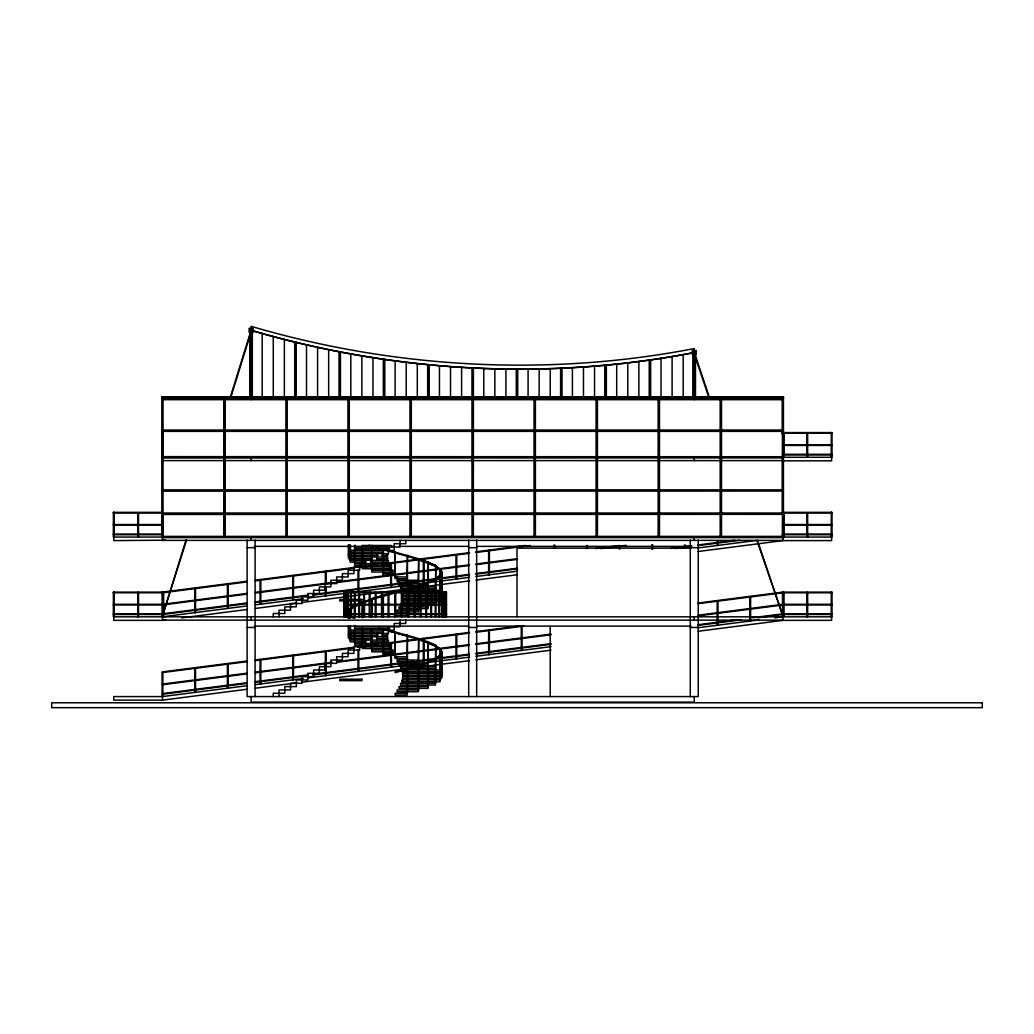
<?xml version="1.0" encoding="UTF-8"?>
<svg xmlns="http://www.w3.org/2000/svg" width="1034" height="1034" viewBox="0 0 1034 1034"><rect width="100%" height="100%" fill="white"/><g stroke="black" fill="none" stroke-linecap="round" stroke-linejoin="round"><path stroke-width="1.5" d="M349.815 609.44L362.598 602.796L372.188 599.474L372.02 598.725L354.468 605.368L349.789 608.69L348.238 612.761L349.789 616.083L349.815 615.333M442.035 572.875L442.061 572.138L441.298 572.875L442.061 572.875L440.445 569.553L435.107 565.482L439.683 569.553L441.272 572.875L439.708 576.209L435.107 579.531L439.683 575.46L441.272 572.138L439.708 568.803L442.061 572.138L440.484 576.209L435.107 579.531M435.831 565.482L435.03 566.231L435.185 565.482L427.792 562.16L418.24 558.838L418.163 559.588L428.192 562.91L428.36 562.16L418.24 558.838L418.085 559.588L435.676 566.231L440.394 569.553L435.107 565.482M441.272 572.875L441.298 572.138M442.035 652.648L442.061 651.898L441.298 652.648L442.061 652.648L440.445 649.326L435.107 645.255L439.683 649.326L441.272 652.648L439.708 655.97L435.107 659.291L439.683 655.22L441.272 651.898L439.708 648.577L442.061 651.898L440.484 655.97L435.107 659.291M418.55 639.348L428.192 642.67L428.36 641.933L418.24 638.598L418.085 639.348L435.676 646.004L440.394 649.326L435.107 645.255M441.272 652.648L441.298 651.898M349.789 616.083L349.867 615.333M439.683 569.553L439.76 568.803M440.394 569.553L440.484 568.803M435.676 646.004L435.805 645.255L427.792 641.933L427.662 642.67L435.055 646.004L435.831 645.255M439.683 649.326L439.76 648.577M440.394 649.326L440.484 648.577M435.055 566.231L427.662 562.91L427.792 562.16L435.805 565.482L435.676 566.231M428.283 562.91L428.412 562.16M428.283 642.67L428.412 641.933M435.055 646.004L435.185 645.255L427.792 641.933L427.714 642.67M368.802 545.345L371.555 546.288L372.188 545.538L372.02 546.288L369.267 545.345M418.55 559.588L418.718 558.838M427.714 562.91L427.882 562.16M371.633 546.288L371.813 545.538M382.851 549.61L383.33 548.873M382.851 629.383L383.33 628.633M407.125 555.516L406.931 556.266L418.46 559.588L418.641 558.838L407.422 555.516L406.931 556.266L407.228 555.516L383.239 548.873L383.045 549.61L407.125 556.266L407.331 555.516M407.125 635.277L418.641 638.598L418.46 639.348L406.931 636.026L407.422 635.277L406.931 636.026L388.965 631.037M407.021 636.026L407.228 635.277L383.239 628.633L383.045 629.383L407.125 636.026L407.331 635.277M186.055 539.903L162.235 616.742L186.559 540.058M230.375 396.991L250.861 330.919M230.879 397.146L250.887 332.612M348.212 612.012L349.789 608.69L355.153 605.368L349.867 609.44L349.789 608.69M349.505 610.913L350.513 608.69M350.035 614.984L348.975 612.761L350.061 610.551M440.484 576.209L439.683 575.46L440.484 576.209L442.035 572.138M440.484 655.97L439.683 655.22L440.484 655.97L442.035 651.898M372.188 599.474L371.555 598.725L428.36 582.853L428.192 582.103L418.085 585.425L418.24 586.175L427.882 582.853L427.662 582.103L435.676 578.782L440.394 575.46M407.125 669.269L418.641 665.935L418.46 665.198L407.228 668.52L407.422 669.269L406.931 668.52L428.36 662.613L428.192 661.863L418.085 665.198L418.24 665.935L427.882 662.613L427.662 661.863L435.676 658.542L440.394 655.22M356.316 604.812L361.241 602.602M407.125 589.496L418.641 586.175L418.46 585.425L407.228 588.747L407.422 589.496L406.931 588.747L407.331 589.496L371.813 599.474L354.597 606.118L354.468 605.368L355.205 606.118M435.055 578.782L427.662 582.103L427.882 582.853L435.805 579.531L435.03 578.782L435.185 579.531L427.792 582.853M435.055 658.542L427.662 661.863L427.882 662.613L435.805 659.291L435.03 658.542L435.185 659.291L427.792 662.613M383.149 595.403L383.33 596.14L383.149 595.403L371.93 598.725L372.111 599.474M383.045 595.403L407.125 588.747M407.125 668.52L394.988 671.841L395.182 672.591L407.331 669.269L407.021 668.52M694.253 352.555C547.555 380.964 394.355 372.447 251.12 330.324L251.12 326.33C394.355 368.466 547.555 376.971 694.253 348.561L694.253 352.555C547.555 380.951 394.355 372.434 251.12 330.324M113.74 537.06L113.74 540.601L165.686 540.187M247.191 581.224L162.441 592.12L162.532 592.779L247.268 581.884M255.178 580.19L373.507 564.978M381.507 563.957L469.449 552.647M475.847 551.82L525.414 545.448M255.269 580.849L354.404 568.105M359.199 567.485L378.392 565.029M386.38 563.995L469.526 553.306M475.924 552.479L530.287 545.487M247.191 593.413L162.441 604.308L162.532 604.968L247.268 594.072M255.178 592.379L331.94 582.517M336.735 581.896L469.449 564.835M475.847 564.008L517.414 558.67M595.765 548.589L619.754 545.513M255.269 593.038L469.526 565.495M475.924 564.667L517.504 559.329M600.651 548.627L626.229 545.345M247.191 602.938L162.441 613.834L162.532 614.493L247.268 603.597M255.178 601.904L307.951 595.119M312.746 594.511L413.484 581.56M418.279 580.94L469.449 574.361M475.847 573.534L517.414 568.196M670.911 548.459L691.707 545.784M698.092 544.957L734.877 540.239M255.269 602.563L308.029 595.778M312.837 595.17L399.176 584.068M402.368 583.654L469.526 575.02M475.924 574.193L517.504 568.855M675.797 548.498L691.785 546.443M698.183 545.616L739.762 540.278M247.229 605.924L162.48 616.82L162.48 620.361L113.74 620.361L113.74 616.82M255.23 604.89L303.195 598.725M307.99 598.117L343.172 593.594M346.364 593.18L411.92 584.753M419.92 583.719L469.488 577.347M475.886 576.52L517.452 571.182M698.144 547.955L757.302 540.343M162.48 620.361L165.686 619.948M181.674 617.893L247.229 609.465M255.23 608.444L296.797 603.093M301.592 602.486L343.172 597.135M346.364 596.721L469.488 580.888M475.886 580.074L517.452 574.723M698.144 551.497L782.88 540.601L831.633 540.601L831.633 537.06M247.191 660.984L162.441 671.88L162.532 672.539L247.268 661.644M255.178 659.963L354.326 647.219M357.518 646.806L373.507 644.751M381.507 643.717L469.449 632.407M475.847 631.593L519.016 626.035M698.092 603.016L782.841 592.12L782.932 592.779L698.183 603.675M255.269 660.623L354.404 647.879M359.199 647.258L378.392 644.789M386.38 643.755L469.526 633.067M475.924 632.252L523.889 626.087M247.191 673.173L162.441 684.069L162.532 684.728L247.268 673.832M255.178 672.152L331.94 662.277M336.735 661.657L387.892 655.078M394.29 654.264L469.449 644.596M475.847 643.781L550.993 634.113M698.092 615.204L782.841 604.308L782.932 604.968L698.183 615.863M255.269 672.811L332.017 662.936M336.813 662.316L469.526 645.255M475.924 644.441L551.083 634.773M247.191 682.699L162.441 693.594L162.532 694.253L247.268 683.358M255.178 681.677L307.951 674.892M312.746 674.271L413.484 661.321M418.279 660.7L469.449 654.121M475.847 653.307L550.993 643.639M698.092 624.73L736.479 619.793M752.468 617.737L782.841 613.834L782.932 614.493L757.34 617.776M255.269 682.337L308.029 675.551M312.837 674.931L469.526 654.781M475.924 653.966L551.083 644.298M698.183 625.389L741.352 619.831M247.229 685.684L162.48 696.58L162.48 700.134L113.74 700.134L113.74 696.58L162.868 696.58L162.868 672.216L162.092 672.216L162.092 696.58M255.23 684.663L303.195 678.498M307.99 677.877L469.488 657.12M475.886 656.293L551.032 646.625M698.144 627.716L758.904 619.909M774.893 617.854L782.88 616.82L782.88 620.361L698.144 631.257M162.48 700.134L247.229 689.239M255.23 688.205L296.797 682.867M301.592 682.246L469.488 660.661M475.886 659.834L551.032 650.179M783.552 397.47L161.821 397.47L161.821 537.06M783.436 398.012L162.48 398.129L162.48 396.798L782.88 396.798L782.88 540.601M162.48 399.68L782.88 399.68M782.88 430.041L162.48 430.041L162.48 431.359L782.88 431.359M783.436 430.144L782.337 430.144L782.337 431.256L783.436 431.256M831.246 432.91L832.021 432.91M831.969 433.246L782.557 433.246L782.557 432.587L831.969 432.587L832.021 457.286L162.092 457.286L162.092 432.91L162.868 432.91L162.868 457.286M831.969 444.775L782.557 444.775L782.557 445.434L831.969 445.434M831.969 454.301L782.557 454.301L782.557 454.96L831.969 454.96M783.436 456.731L162.48 456.627L162.48 457.959L783.436 457.842M162.48 460.608L782.88 460.608M782.88 460.828L831.633 460.828L831.633 457.286M782.88 489.858L162.48 489.858L162.48 491.189L783.436 491.072M783.436 489.974L782.337 489.974L782.337 491.072M162.48 512.347L113.404 512.347L113.352 537.06L832.021 537.06L831.969 512.347L782.557 512.347L782.557 513.019M113.352 512.683L114.128 512.683L114.128 537.06M831.246 512.683L832.021 512.683M113.404 513.019L831.969 513.019M782.337 513.239L783.436 513.239M783.436 514.337L162.48 514.454L162.48 513.122M113.404 524.535L162.48 524.535M831.969 524.535L782.557 524.535L782.557 525.194L831.969 525.194M113.404 525.194L162.48 525.194M113.404 534.061L162.48 534.061M831.969 534.061L782.557 534.061L782.557 534.733L831.969 534.733M113.404 534.733L162.48 534.733M782.88 536.388L162.48 536.388L162.48 540.601M161.937 536.504L163.036 536.504M782.337 536.504L783.436 536.504M162.48 540.381L782.88 540.381M749.844 541.247L750.619 541.247M362.236 545.474L391.253 545.474M254.338 546.366L394.536 546.366M399.37 546.366L468.661 546.366M476.713 546.366L691.035 546.366M247.126 547.684L255.101 547.684M468.699 547.684L476.674 547.684M690.273 547.684L698.247 547.684M691.035 548.136L517 548.136L517 616.82M389.65 548.796L354.843 548.796L354.843 547.025L400.016 547.025L400.016 540.381M383.368 549.235L382.813 573.611L395.13 573.611L395.13 575.382L383.097 575.382L383.097 573.611M383.627 552.117L350.19 552.117L350.19 550.346L394.251 550.346L394.251 543.703L405.767 543.703L405.767 540.381M378.276 555.439L348.6 555.439L348.6 553.668L388.487 553.668L388.487 547.025M381.404 555.439L387.647 555.439L387.647 553.668M372.033 558.774L348.6 558.774L348.6 556.99M376.725 558.774L387.647 558.774L387.647 556.99L348.329 556.99L348.329 544.815M366.036 562.095L350.19 562.095L350.19 560.325M370.482 562.095L388.422 562.095L388.422 560.325L349.919 560.325L349.919 545.086M360.75 565.417L354.843 565.417L354.843 563.646M363.852 565.417L389.65 565.417L389.65 563.646L354.559 563.646L354.559 545.357M418.085 585.425L418.718 586.175M401.851 592.004L440.083 592.004L440.083 590.233L401.851 590.233L401.812 592.779M113.352 592.443L114.128 592.443L114.128 616.82M343.792 592.443L344.994 592.443M345.524 592.443L346.3 592.443M347.67 592.443L348.445 592.443M351.392 592.443L350.616 592.443L350.474 618.203M354.313 592.443L355.089 592.443M430.777 592.443L431.553 592.443M435.185 592.443L435.96 592.443L435.96 616.82M441.828 592.443L442.604 592.443L442.604 616.82M443.974 592.443L444.749 592.443M445.279 592.443L446.481 592.443L446.481 616.82M831.246 592.443L832.021 592.443M113.404 592.779L162.816 592.779M343.844 592.779L446.429 592.779L446.429 592.12L343.844 592.12L343.792 616.82M831.969 592.779L782.557 592.779L782.557 592.12L831.969 592.12L832.021 616.82L113.352 616.82L113.404 592.12L162.816 592.12L162.868 616.82M441.945 596.876L402.627 596.876L402.627 598.647L441.66 598.647L441.66 596.876M372.02 598.725L371.813 599.474M361.861 602.047L362.081 602.796M113.404 604.295L162.816 604.295M343.844 604.295L446.429 604.295L446.429 604.968L343.844 604.968M831.969 604.295L782.557 604.295L782.557 604.968L831.969 604.968M113.404 604.968L162.816 604.968M355.114 605.743L354.559 617.931M350.474 609.065L349.919 618.203M348.212 612.761L349.001 612.761M113.404 613.834L162.816 613.834M343.844 613.834L395.156 613.834M831.969 613.834L782.557 613.834L782.557 614.493L831.969 614.493M113.404 614.493L162.816 614.493M343.844 614.493L395.156 614.493M162.48 620.141L782.88 620.141M782.88 620.361L831.633 620.361L831.633 616.82M254.338 626.126L468.661 626.126M476.713 626.126L691.035 626.126M247.126 627.457L255.101 627.457M468.699 627.457L476.674 627.457M690.273 627.457L698.247 627.457M389.65 628.569L354.843 628.569L354.843 626.785L400.016 626.785L400.016 620.141M383.368 629.008L382.813 653.385L395.13 653.385L395.13 655.155L383.097 655.155L383.097 653.385M383.627 631.89L350.19 631.89L350.19 630.12L394.251 630.12L394.251 623.463L405.767 623.463L405.767 620.141M378.276 635.212L348.6 635.212L348.6 633.441L388.487 633.441L388.487 626.785M381.404 635.212L387.647 635.212L387.647 633.441M372.033 638.534L348.6 638.534L348.6 636.763M376.725 638.534L387.647 638.534L387.647 636.763L348.329 636.763L348.329 626.1M366.036 641.856L350.19 641.856L350.19 640.085M370.482 641.856L388.422 641.856L388.422 640.085L349.919 640.085L349.919 625.816M360.75 645.177L354.843 645.177L354.843 643.407M363.852 645.177L389.65 645.177L389.65 643.407L354.559 643.407L354.559 625.544M379.129 547.619L372.111 545.538L371.93 546.288L376.13 547.542M374.618 546.379L378.832 547.619M378.638 548.369L383.149 549.61M378.638 628.129L383.149 629.383M350.591 615.333L354.08 617.828M351.03 616.174L353.357 617.828M350.513 616.083L352.84 617.75M695.533 356.11L709.363 397.263M757.521 540.536L783.139 616.729L757.017 540.704M695.546 357.803L708.859 397.431M394.988 592.068L395.285 592.818M382.942 595.403L383.239 596.14M418.55 665.198L418.718 665.935M362.391 602.047L362.546 602.796M428.283 582.103L428.412 582.853M428.283 661.863L428.412 662.613M439.683 575.46L439.76 576.209M435.753 578.782L435.831 579.531M439.683 655.22L439.76 655.97M435.753 658.542L435.831 659.291M354.442 605.368L354.52 606.118M831.633 432.587L831.633 433.246M831.633 444.775L831.633 445.434M831.633 454.301L831.633 454.96M831.633 512.347L831.633 513.019M831.633 524.535L831.633 525.194M831.633 534.061L831.633 534.733M831.633 592.12L831.633 592.779M831.633 604.295L831.633 604.968M831.633 613.834L831.633 614.493M831.297 432.587L831.246 457.286M831.297 512.347L831.246 537.06M831.297 592.12L831.246 616.82M807.644 457.286L807.644 432.91L806.869 432.91L806.869 457.286M807.644 537.06L807.644 512.683L806.869 512.683L806.869 537.06M807.644 616.82L807.644 592.443L806.869 592.443L806.869 616.82M784.043 457.286L784.043 432.91L782.492 432.91L782.337 457.842M784.043 537.06L784.043 512.683L782.492 512.683L782.337 537.602M784.043 616.82L784.043 592.443L782.492 592.443L782.492 616.82M783.216 432.587L783.268 457.286M783.216 512.347L783.268 537.06M783.216 592.12L783.268 616.82M782.88 592.12L782.88 592.779M782.88 604.295L782.88 604.968M782.88 613.834L782.88 614.493M782.337 398.012L782.337 396.914L783.436 396.914L783.436 537.602L161.937 537.602L162.092 512.683L162.868 512.683L162.868 537.06M782.221 397.47L782.221 434.37M782.221 456.834L782.221 512.993M721.512 397.47L721.512 537.06M720.181 397.47L720.181 537.06M717.971 540.885L717.971 545.448L717.195 545.448L717.195 540.885M698.247 540.097L698.247 696.58L247.126 696.58L247.126 540.097M695.481 397.663L695.481 352.555L693.038 352.555L693.038 397.663M694.977 352.555L694.977 397.663M694.253 397.47L694.253 399.68M694.253 457.286L694.253 460.608M694.253 537.06L694.253 540.381M694.253 616.82L694.253 620.141M694.253 696.58L694.253 702.125L251.12 702.125L251.12 696.58M693.543 352.555L693.543 397.663M690.273 540.097L690.273 696.58M685.309 545.073L685.309 548.123M684.534 545.073L684.534 548.123M683.177 354.584L683.177 397.909M672.1 356.497L672.1 398.09M661.023 358.268L661.023 398.193M659.472 397.47L659.472 537.06M658.141 397.47L658.141 537.06M652.661 544.711L652.661 549.274M651.885 544.711L651.885 549.274M650.657 398.155L650.657 359.793L649.223 360L649.223 398.284M649.947 359.897L649.947 398.219M638.87 361.409L638.87 398.155M627.78 362.779L627.78 398.025M620.012 545.862L620.012 548.912M619.237 545.862L619.237 548.912M616.703 364.02L616.703 397.793M606.351 396.862L606.351 365.054L604.903 365.183L604.903 396.953M605.627 365.118L605.627 396.901M597.432 397.47L597.432 537.06M596.101 397.47L596.101 537.06M594.55 366.101L594.55 398.09M587.364 545.487L587.364 548.537M586.588 545.487L586.588 548.537M583.473 366.941L583.473 397.586M572.397 367.639L572.397 398.064M562.031 396.823L562.031 368.182L560.596 368.246L560.596 396.875M554.702 545.112L554.702 548.162M553.927 545.112L553.927 548.162M550.23 368.66L550.23 397.663M550.23 626.397L550.23 696.58M539.153 368.97L539.153 397.87M535.392 397.47L535.392 537.06M534.061 397.47L534.061 537.06M528.077 369.138L528.077 397.987M522.054 626.035L522.054 650.412L521.278 650.412L521.278 626.035M517.724 398.025L517.724 369.19L516.276 369.177L516.276 398.012M505.923 369.099L505.923 397.961M494.847 368.867L494.847 397.806M483.77 368.518L483.77 397.573M476.674 540.097L476.674 696.58M473.352 537.06L473.404 368.065L471.969 367.988L472.021 537.06M468.699 540.097L468.699 696.58M461.603 367.406L461.603 397.896M450.527 366.643L450.527 396.862M445.99 592.12L446.055 616.82M445.77 592.12L445.706 616.82M445.331 592.12L445.279 616.82M444.672 592.12L444.749 616.82M444.051 592.12L443.974 616.82M442.513 592.12L442.539 592.779M442.513 604.295L442.539 604.968M442.539 613.834L442.513 614.493M441.828 616.82L441.945 572.5L441.389 596.876M441.66 676.65L441.66 678.42L402.627 678.42L402.627 676.65L441.945 676.65L441.945 652.273L441.389 676.65M440.083 596.876L440.083 598.647M440.083 600.198L440.083 601.969L401.851 601.969L401.851 600.198L440.355 600.198L440.355 569.178L439.799 600.198M440.083 676.65L440.083 678.42M440.083 679.971L440.083 681.742L401.851 681.742L401.851 679.971L440.355 679.971L440.355 648.951L439.799 679.971M439.657 616.82L439.657 592.443L438.881 592.443L438.881 616.82M439.45 365.765L439.45 397.87M439.54 592.12L439.566 592.779M439.566 604.295L439.54 604.968M439.54 613.834L439.566 614.493M438.998 592.12L438.972 592.779M438.998 604.295L438.972 604.968M438.972 613.834L438.998 614.493M435.818 592.12L435.844 592.779M435.844 604.295L435.844 604.968M435.818 613.834L435.818 614.493M435.314 592.12L435.314 592.779M435.43 600.198L435.43 601.969M435.43 603.52L435.43 605.304L400.623 605.304L400.623 603.52L435.715 603.52L435.715 565.856L435.185 616.82M435.288 613.834L435.314 614.493M435.43 679.971L435.43 681.742M435.43 683.293L435.43 685.064L400.623 685.064L400.623 683.293L435.715 683.293L435.715 645.63L435.159 683.293M431.553 616.82L431.424 592.12L431.385 592.779M431.385 604.295L431.385 604.968M431.385 613.834L431.385 614.493M430.919 592.12L430.777 616.82M429.097 398.297L429.097 364.808L427.649 364.666L427.649 398.206M428.373 364.743L428.373 398.245M428.037 586.911L428.037 588.682M428.037 603.52L428.037 605.304M428.037 606.855L428.037 608.625L399.008 608.625L399.008 606.855L428.309 606.855L428.309 562.535L427.766 606.855M428.037 666.671L428.037 668.442M428.037 683.293L428.037 685.064M428.037 686.615L428.037 688.385L399.008 688.385L399.008 686.615L428.309 686.615L428.309 642.295L427.766 686.615M426.551 616.82L426.551 592.443L425.775 592.443L425.775 616.82M426.383 592.12L426.344 592.779M426.383 604.295L426.344 604.968M426.344 613.834L426.383 614.493M425.969 592.12L425.943 592.779M425.969 604.295L425.943 604.968M425.969 613.834L425.943 614.493M421.006 616.82L421.006 592.443L420.231 592.443L420.231 616.82M420.799 592.12L420.76 592.779M420.799 604.295L420.76 604.968M420.799 613.834L420.76 614.493M420.463 592.12L420.437 592.779M420.437 604.295L420.463 604.968M420.437 613.834L420.463 614.493M418.68 583.59L418.68 559.213L418.124 583.59M418.68 663.35L418.68 638.973L418.124 663.35M418.395 606.855L418.395 608.625M418.395 610.176L418.395 611.947L397.146 611.947L397.146 610.176L418.68 610.176L418.68 585.8L418.124 610.176M418.395 686.615L418.395 688.385M418.395 689.936L418.395 691.707L397.146 691.707L397.146 689.936L418.68 689.936L418.68 665.56L418.124 689.936M417.297 363.58L417.297 397.508M415.022 616.82L415.022 592.443L414.246 592.443L414.246 616.82M414.75 592.12L414.789 592.779M414.75 604.295L414.789 604.968M414.789 613.834L414.75 614.493M414.531 592.12L414.492 592.779M414.492 604.295L414.531 604.968M414.492 613.834L414.531 614.493M411.312 397.47L411.312 537.06M409.981 397.47L409.981 537.06M408.714 616.82L408.714 592.443L407.939 592.443L407.939 616.82M408.43 592.12L408.391 592.779M408.43 604.295L408.391 604.968M408.43 613.834L408.391 614.493M408.223 592.12L408.262 592.779M408.223 604.295L408.262 604.968M407.461 580.255L407.461 555.891L406.905 580.255M407.461 660.028L407.461 635.652L406.905 660.028M407.176 610.176L407.176 611.947M407.176 613.498L407.176 615.269L395.13 615.269L395.13 613.498L407.461 613.498L407.461 589.121L406.905 613.498M407.176 689.936L407.176 691.707M407.176 693.258L407.176 695.029L395.13 695.029L395.13 693.258L407.461 693.258L407.461 668.895L406.905 693.258M406.22 362.301L406.22 397.715M402.885 593.555L402.885 595.326M402.885 673.315L402.885 675.099M402.627 590.233L402.627 592.004M402.627 600.198L402.627 601.969M402.627 669.993L402.627 671.764M402.627 679.971L402.627 681.742M402.174 616.82L402.174 592.443L401.399 592.443L401.399 616.82M401.851 586.911L401.851 588.682M401.851 603.52L401.851 605.304M401.851 666.671L401.851 668.442M400.623 583.59L400.623 585.36M400.623 663.35L400.623 665.12M399.008 580.255L399.008 582.039M399.008 660.028L399.008 661.799M397.146 576.933L397.146 578.704M397.146 656.706L397.146 658.477M395.518 616.82L395.518 592.443L394.742 592.443L394.742 616.82M395.415 576.933L394.859 552.57L394.859 576.933L407.176 576.933L407.176 578.704L395.13 578.704L395.13 576.933M395.415 592.443L395.415 616.82M395.415 656.706L394.859 632.33L394.859 656.706L407.176 656.706L407.176 658.477L395.13 658.477L395.13 656.706M395.13 360.879L395.13 397.832M395.117 592.12L395.156 592.779M395.156 604.295L395.117 604.968M394.859 592.443L394.859 616.82M393.127 573.611L393.127 575.382M393.127 653.385L393.127 655.155M391.253 570.29L391.253 572.061M391.253 650.05L391.253 651.834M389.65 566.968L389.65 568.739M389.65 646.728L389.65 648.499M388.874 616.82L388.874 592.443L388.099 592.443L388.099 616.82M388.551 592.779L388.551 592.12L388.422 592.779M388.551 604.295L388.551 604.968M388.551 613.834L388.551 614.493M388.422 563.646L388.422 565.417M388.422 604.295L388.422 604.968M388.422 613.834L388.461 614.493M388.422 643.407L388.422 645.177M387.647 560.325L387.647 562.095M387.647 640.085L387.647 641.856M387.375 553.668L387.375 555.439M387.375 556.99L387.375 558.774M387.375 633.441L387.375 635.212M387.375 636.763L387.375 638.534M384.777 397.935L384.777 359.431L383.343 359.225L383.343 397.806M384.053 359.328L384.053 397.87M383.368 555.336L383.368 573.611M383.368 617.091L383.368 595.765L382.813 617.091M383.368 635.096L383.368 653.385M383.097 570.29L383.097 572.061M383.097 650.05L383.097 651.834M382.334 616.82L382.334 592.443L381.559 592.443L381.559 616.82M382.011 592.12L382.05 592.779M382.05 604.295L381.882 604.968M382.05 613.834L382.011 614.493M381.843 592.12L381.843 592.779M381.843 604.295L381.843 604.968M381.843 613.834L381.843 614.493M376.971 553.668L376.971 560.325M376.971 633.441L376.971 640.085M376.027 616.82L376.027 592.443L375.252 592.443L375.252 616.82M375.781 592.12L375.743 592.779M375.743 604.295L375.743 604.968M375.781 613.834L375.781 614.493M375.484 592.12L375.484 592.779M375.484 604.295L375.484 604.968M375.484 613.834L375.484 614.493M372.977 357.635L372.977 397.819M372.15 558.101L371.594 545.913L371.594 570.29L393.127 570.29L393.127 572.061L371.865 572.061L371.865 570.29M372.15 562.677L372.15 570.29M372.15 617.376L372.15 599.1L371.594 617.376M372.15 628.724L372.15 637.875M372.15 640.912L372.15 650.05M371.865 650.05L371.865 651.834L393.127 651.834L393.127 650.05L371.594 650.05L371.594 628.724M371.206 556.99L371.206 563.646M371.206 636.763L371.206 643.407M370.043 616.82L370.043 592.443L369.267 592.443L369.267 616.82M369.836 592.12L369.797 592.779M369.797 604.295L369.836 604.968M369.797 613.834L369.836 614.493M369.513 592.12L369.474 592.779M369.513 604.295L369.474 604.968M369.513 613.834L369.474 614.493M365.441 560.325L365.441 566.968M365.441 640.085L365.441 646.728M364.498 616.82L364.498 592.443L363.722 592.443L363.722 616.82M364.291 592.12L364.33 592.779M364.33 604.295L364.291 604.968M364.33 613.834L364.291 614.493M363.929 592.12L363.89 592.779M363.89 604.295L363.929 604.968M363.929 613.834L363.929 614.493M362.507 545.642L362.507 566.968M362.507 617.647L362.507 602.421L361.952 617.647M362.507 628.452L362.507 646.728M362.236 547.025L362.236 548.796M362.236 566.968L362.236 568.739L391.253 568.739L391.253 566.968L353.925 566.968L353.925 573.611L342.396 573.611L342.396 580.255L330.88 580.255L330.88 586.911L319.364 586.911L319.364 593.555L307.835 593.555L307.835 600.198L296.319 600.198L296.319 606.855L284.789 606.855L284.789 613.498L273.273 613.498L273.273 616.82M362.236 626.785L362.236 628.569M362.236 646.728L362.236 648.499L391.253 648.499L391.253 646.728L353.925 646.728L353.925 653.385L342.396 653.385L342.396 660.028L330.88 660.028L330.88 666.671L319.364 666.671L319.364 673.315L307.835 673.315L307.835 679.971L296.319 679.971L296.319 686.615L284.789 686.615L284.789 693.258L273.273 693.258L273.273 696.58M361.9 355.825L361.9 397.702M361.952 545.642L361.952 566.968M361.952 628.452L361.952 646.728M359.69 563.646L359.69 570.29L348.161 570.29L348.161 576.933L336.645 576.933L336.645 583.59L325.115 583.59L325.115 590.233L313.599 590.233L313.599 596.876L302.07 596.876L302.07 603.52L290.554 603.52L290.554 610.176L279.038 610.176L279.038 616.82M359.69 643.407L359.69 650.05L348.161 650.05L348.161 656.706L336.645 656.706L336.645 663.35L325.115 663.35L325.115 669.993L313.599 669.993L313.599 676.65L302.07 676.65L302.07 683.293L290.554 683.293L290.554 689.936L279.038 689.936L279.038 696.58M359.483 616.82L359.483 592.443L358.708 592.443L358.708 616.82M359.354 592.12L359.315 592.779M359.315 604.295L359.354 604.968M359.315 613.834L359.354 614.493M358.876 592.12L358.876 592.779M358.85 604.295L358.85 604.968M358.85 613.834L358.876 614.493M358.785 570.303L358.785 591.629L358.01 591.629L358.01 570.303M358.785 650.076L358.785 671.402L358.01 671.402L358.01 650.076M355.114 545.357L355.114 563.646M354.959 592.12L355.114 617.931M355.114 625.544L355.114 643.407M354.843 550.346L354.843 552.117M354.843 630.12L354.843 631.89M354.455 592.12L354.313 616.82M351.302 592.12L351.392 616.82M350.823 353.874L350.823 396.823M350.707 592.12L350.72 592.779M350.72 604.295L350.72 604.968M350.72 613.834L350.707 614.493M350.474 545.086L350.474 560.325M350.474 625.816L350.474 640.085M350.19 553.668L350.19 555.439M350.19 556.99L350.19 558.774M350.19 633.441L350.19 635.212M349.272 397.47L349.272 537.06M348.885 544.815L348.885 556.99M348.885 612.386L348.885 618.487M348.885 626.1L348.885 636.763M348.355 592.12L348.329 618.487M347.941 397.47L347.941 537.06M347.734 592.12L347.67 616.82M346.222 592.12L346.3 616.82M345.589 592.12L345.524 616.82M344.942 592.12L344.994 616.82M344.503 592.12L344.568 616.82M344.283 592.12L344.219 616.82M340.457 398.219L340.457 351.922L339.023 351.65L339.023 398.064M339.747 351.793L339.747 398.142M328.67 349.57L328.67 397.806M326.137 583.641L326.137 571.453L325.361 571.453L325.361 583.641M326.137 586.692L326.137 595.83L325.361 595.83L325.361 586.692M317.58 347.217L317.58 398.271M306.503 344.736L306.503 397.793M296.151 398.193L296.151 342.293L294.703 341.944L294.703 398.012M295.427 342.125L295.427 398.103M287.232 397.47L287.232 537.06M285.901 397.47L285.901 537.06M284.35 339.372L284.35 397.521M273.273 336.489L273.273 397.689M262.197 333.478L262.197 397.793M255.101 540.097L255.101 696.58M252.335 397.819L252.335 330.324L249.892 330.324L249.892 397.819M251.831 330.324L251.831 397.819M251.12 397.47L251.12 399.68M251.12 457.286L251.12 460.608M251.12 537.06L251.12 540.381M251.12 616.82L251.12 620.141M250.396 330.324L250.396 397.819M225.192 397.47L225.192 537.06M224.52 397.47L224.52 537.06M223.861 397.47L223.861 537.06M163.643 616.82L163.643 592.443L162.092 592.443L162.092 616.82M163.036 537.602L163.036 396.914L161.937 396.914L161.937 398.012M162.48 592.12L162.48 592.779M162.48 604.295L162.48 604.968M162.48 613.834L162.48 614.493M162.157 592.12L162.157 592.779M162.157 604.295L162.157 604.968M162.157 613.834L162.157 614.493M138.504 537.06L138.504 512.683L137.729 512.683L137.729 537.06M138.504 616.82L138.504 592.443L137.729 592.443L137.729 616.82M114.076 512.347L114.076 513.019M114.076 524.535L114.076 525.194M114.076 534.061L114.076 534.733M114.076 592.12L114.076 592.779M114.076 604.295L114.076 604.968M114.076 613.834L114.076 614.493M113.74 512.347L113.74 513.019M113.74 524.535L113.74 525.194M113.74 534.061L113.74 534.733M113.74 592.12L113.74 592.779M113.74 604.295L113.74 604.968M113.74 613.834L113.74 614.493M395.182 552.195L394.988 552.944L395.182 552.195M395.182 631.955L394.988 632.705L395.182 631.955M253.11 328.334L249.116 328.334L249.116 332.315L253.11 332.315L253.11 328.334M696.257 350.552L692.263 350.552L692.263 354.546L696.257 354.546L696.257 350.552M489.405 550.463L488.63 550.463L488.63 574.839L489.405 574.839L489.405 550.463M456.744 554.663L455.968 554.663L455.968 579.04L456.744 579.04L456.744 554.663M424.095 558.864L423.32 558.864L423.32 583.241L424.095 583.241L424.095 558.864M391.447 563.065L390.671 563.065L390.671 587.428L391.447 587.428L391.447 563.065M293.488 575.654L292.712 575.654L292.712 600.03L293.488 600.03L293.488 575.654M260.827 579.854L260.051 579.854L260.051 604.231L260.827 604.231L260.827 579.854M418.395 580.255L397.146 580.255L397.146 582.039L418.395 582.039L418.395 580.255M428.037 583.59L399.008 583.59L399.008 585.36L428.037 585.36L428.037 583.59M228.178 584.055L227.402 584.055L227.402 608.419L228.178 608.419L228.178 584.055M435.43 586.911L400.623 586.911L400.623 588.682L435.43 588.682L435.43 586.911M195.529 588.243L194.754 588.243L194.754 612.619L195.529 612.619L195.529 588.243M441.66 593.555L402.627 593.555L402.627 595.326L441.66 595.326L441.66 593.555M750.619 596.644L749.844 596.644L749.844 621.02L750.619 621.02L750.619 596.644M361.9 599.423L339.747 599.423L339.747 600.87L361.9 600.87L361.9 599.423M717.971 600.844L717.195 600.844L717.195 625.221L717.971 625.221L717.971 600.844M446.429 613.834L408.223 613.834L408.262 614.493L446.429 614.493L446.429 613.834M489.405 630.236L488.63 630.236L488.63 654.6L489.405 654.6L489.405 630.236M456.744 634.424L455.968 634.424L455.968 658.8L456.744 658.8L456.744 634.424M424.095 638.624L423.32 638.624L423.32 663.001L424.095 663.001L424.095 638.624M391.447 642.825L390.671 642.825L390.671 667.201L391.447 667.201L391.447 642.825M326.137 651.226L325.361 651.226L325.361 675.59L326.137 675.59L326.137 651.226M293.488 655.414L292.712 655.414L292.712 679.79L293.488 679.79L293.488 655.414M260.827 659.614L260.051 659.614L260.051 683.991L260.827 683.991L260.827 659.614M418.395 660.028L397.146 660.028L397.146 661.799L418.395 661.799L418.395 660.028M428.037 663.35L399.008 663.35L399.008 665.12L428.037 665.12L428.037 663.35M228.178 663.815L227.402 663.815L227.402 688.192L228.178 688.192L228.178 663.815M435.43 666.671L400.623 666.671L400.623 668.442L435.43 668.442L435.43 666.671M195.529 668.016L194.754 668.016L194.754 692.392L195.529 692.392L195.529 668.016M440.083 669.993L401.851 669.993L401.851 671.764L440.083 671.764L440.083 669.993M441.66 673.315L402.627 673.315L402.627 675.099L441.66 675.099L441.66 673.315M361.9 679.196L339.747 679.196L339.747 680.63L361.9 680.63L361.9 679.196M982.3 702.784L51.7 702.784L51.7 707.67L982.3 707.67L982.3 702.784"/></g></svg>
